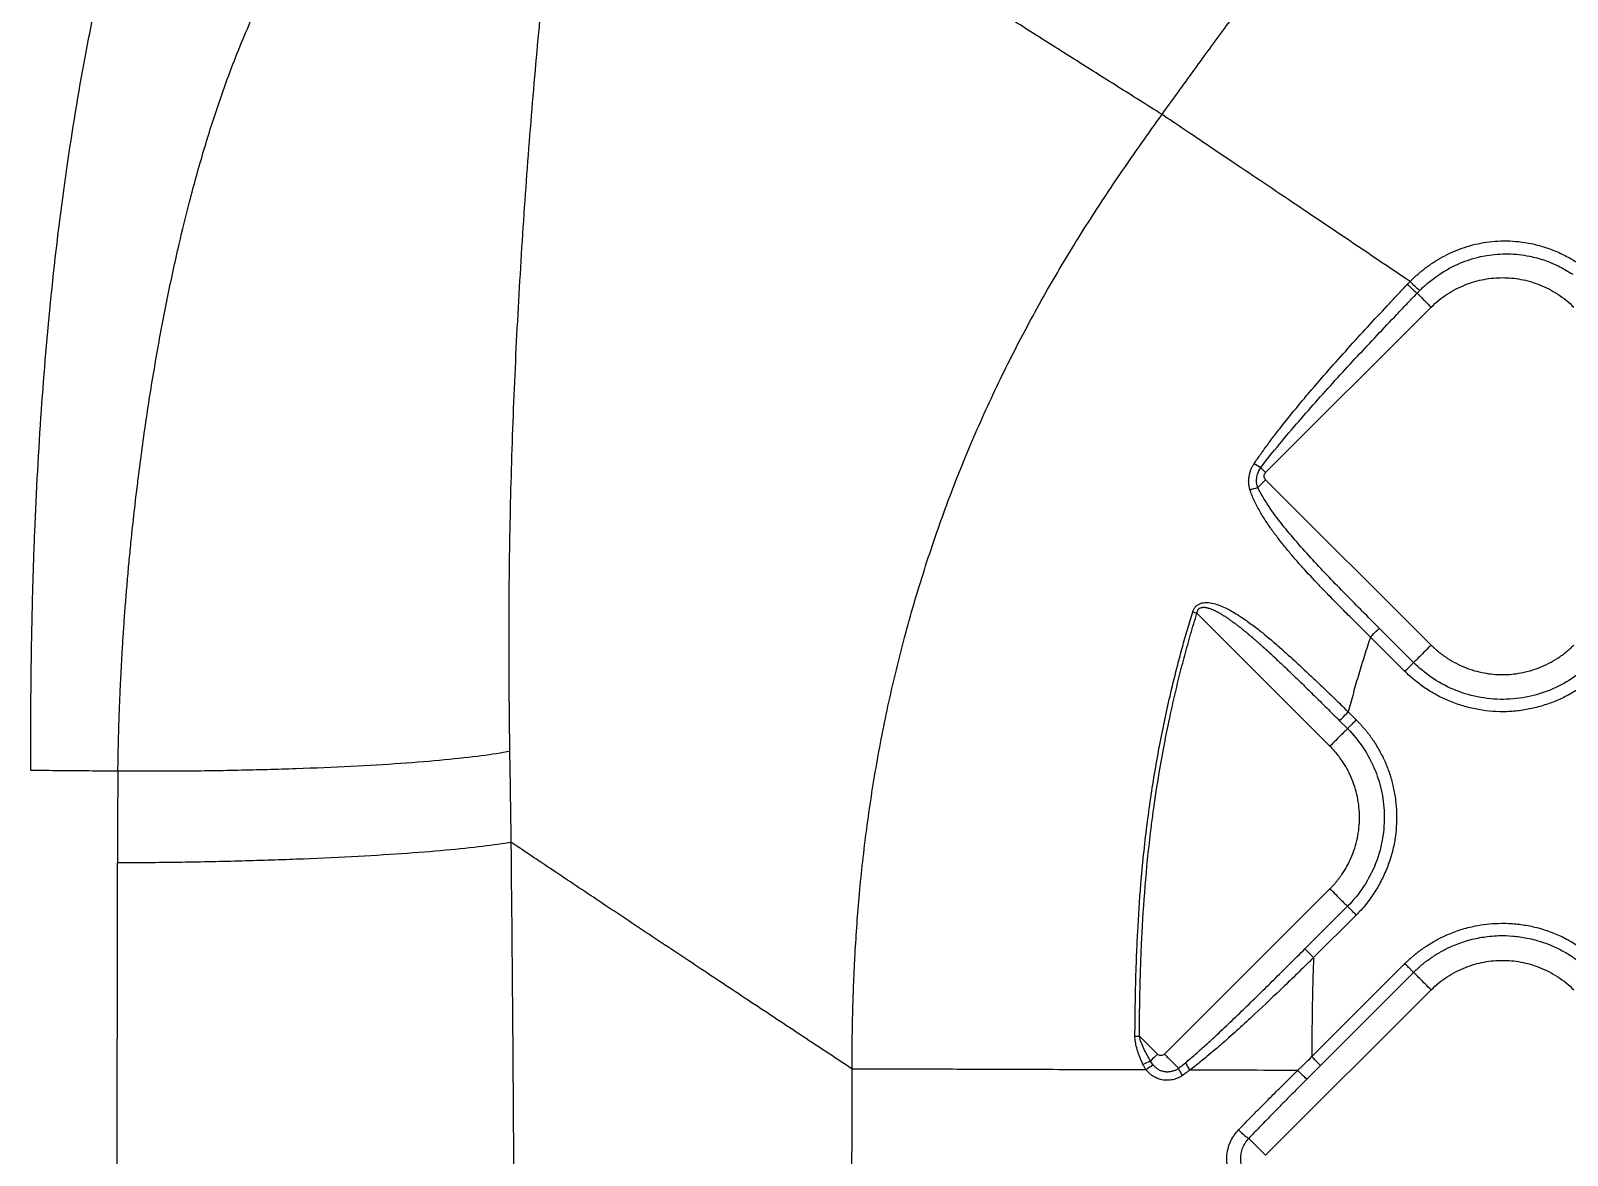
# Model space of a CAD drawing. Extents: x 0 to 84, y -21 to 126.
# Drawn here: x 25.49 to 31.6, y 35.21 to 39.69 of the extents above; entities that cross this region are included whole.
import ezdxf

# ---------------------------------------------------------------- set-up
doc = ezdxf.new("R2010")
doc.units = 0
doc.header["$MEASUREMENT"] = 0
doc.layers.add('1', color=4, linetype='Continuous')

# ---------------------------------------------------------------- blocks, each defined once
blk = doc.blocks.new('PRODIGY')
at = {"layer": '1', "color": 3, "linetype": 'Continuous', "lineweight": 25}
for p, q in [((30.4037, 37.9336), (31.0624, 38.5923)), ((30.4037, 37.9053), (31.0624, 37.2467)), ((30.1302, 37.3736), (30.6598, 36.8441)), ((30.8561, 37.3135), (30.9927, 37.177)), ((30.9578, 37.1421), (30.8212, 37.2787)), ((30.6977, 36.9455), (30.7295, 36.9138)), ((30.7326, 36.9804), (30.7643, 36.9486)), ((30.0011, 35.6174), (30.6598, 36.2761)), ((30.7295, 36.2064), (30.5599, 36.0368)), ((30.7643, 36.1715), (30.5947, 36.0019)), ((30.5874, 35.6076), (30.9578, 35.978)), ((30.9927, 35.9432), (30.6223, 35.5728)), ((31.0624, 35.8735), (30.4037, 35.2148)), ((29.9011, 35.6892), (29.9728, 35.6174))]:
    blk.add_line(p, q, dxfattribs=at)
for points, knots in [([(29.9913, 39.3598), (30.0105, 39.3865), (30.0491, 39.4401), (30.1074, 39.5207), (30.1663, 39.6017), (30.2259, 39.683), (30.2861, 39.7648), (30.347, 39.8469), (30.4085, 39.9295), (30.5282, 40.0891), (30.7119, 40.3306), (30.9547, 40.6428), (31.2075, 40.961), (31.4473, 41.2564), (31.7082, 41.5713), (31.9816, 41.8943), (32.2583, 42.213), (32.6118, 42.6116), (32.9525, 42.9843), (33.3168, 43.3711), (33.5422, 43.6059), (33.7303, 43.7993), (33.8881, 43.9602), (34.0319, 44.1055), (34.1254, 44.199), (34.1531, 44.2267)], [0, 0, 0, 0, 0.015416, 0.030942, 0.046576, 0.062318, 0.078167, 0.094123, 0.110185, 0.126352, 0.187521, 0.252191, 0.311479, 0.377654, 0.430203, 0.502826, 0.575667, 0.627636, 0.752077, 0.811918, 0.876209, 0.90437, 0.938152, 0.981656, 1, 1, 1, 1]), ([(25.4883, 36.7473), (25.4883, 36.7764), (25.4882, 36.8337), (25.4884, 36.918), (25.4888, 36.999), (25.4895, 37.0767), (25.4903, 37.1509), (25.4922, 37.281), (25.4961, 37.4627), (25.5068, 37.7829), (25.528, 38.1734), (25.5681, 38.6469), (25.6236, 39.1085), (25.6857, 39.4949), (25.7451, 39.7966), (25.7859, 39.9795), (25.8191, 40.1154), (25.8424, 40.2067), (25.8667, 40.2968), (25.8916, 40.3858), (25.9091, 40.4446), (25.9179, 40.4738)], [0, 0, 0, 0, 0.0230143, 0.0452136, 0.0665653, 0.087039, 0.1066057, 0.1252386, 0.1899636, 0.2503653, 0.3790266, 0.5001768, 0.628326, 0.7498589, 0.813193, 0.8749152, 0.9003682, 0.9256099, 0.9506335, 0.9754324, 1, 1, 1, 1]), ([(25.8353, 36.7443), (25.8356, 36.764), (25.8362, 36.8039), (25.8375, 36.8644), (25.8392, 36.9264), (25.8414, 36.9898), (25.844, 37.0547), (25.8471, 37.1211), (25.8507, 37.1888), (25.8548, 37.2581), (25.8595, 37.3287), (25.8647, 37.4008), (25.8706, 37.4742), (25.8771, 37.549), (25.8843, 37.6252), (25.8976, 37.7561), (25.9192, 37.9418), (25.9523, 38.1788), (25.9899, 38.4088), (26.0316, 38.6295), (26.0748, 38.8289), (26.1227, 39.025), (26.1748, 39.2133), (26.2297, 39.3863), (26.2806, 39.529), (26.3262, 39.6451), (26.3729, 39.7537), (26.4216, 39.8568), (26.4725, 39.9552), (26.518, 40.0355), (26.5564, 40.0986), (26.5869, 40.1463), (26.6182, 40.1933), (26.6399, 40.224), (26.6507, 40.2393)], [0, 0, 0, 0, 0.016165, 0.032739, 0.049722, 0.067114, 0.084914, 0.103122, 0.121737, 0.140756, 0.160179, 0.180003, 0.200227, 0.22085, 0.241872, 0.263293, 0.329291, 0.396055, 0.460909, 0.52184, 0.581846, 0.629806, 0.689016, 0.743681, 0.780059, 0.814415, 0.846831, 0.877806, 0.908466, 0.938152, 0.953704, 0.969192, 0.984622, 1, 1, 1, 1]), ([(27.3956, 36.8233), (27.3954, 36.8314), (27.3953, 36.8399), (27.3951, 36.8567), (27.395, 36.8652), (27.3946, 36.8904), (27.3944, 36.9073), (27.3938, 36.9581), (27.3935, 36.9921), (27.3926, 37.0946), (27.3922, 37.1634), (27.3919, 37.3714), (27.3929, 37.5119), (27.3977, 37.795), (27.4014, 37.9376), (27.4114, 38.2237), (27.4177, 38.3672), (27.4325, 38.653), (27.4411, 38.7954), (27.46, 39.0778), (27.4704, 39.2178), (27.4928, 39.4932), (27.5048, 39.6286), (27.5303, 39.8916), (27.5439, 40.0191), (27.5584, 40.1409)], [0, 0, 0, 0, 0.007813, 0.007813, 0.015625, 0.015625, 0.03125, 0.03125, 0.0625, 0.0625, 0.125, 0.125, 0.25, 0.25, 0.375, 0.375, 0.5, 0.5, 0.625, 0.625, 0.75, 0.75, 0.875, 0.875, 1, 1, 1, 1]), ([(29.9913, 39.3598), (29.9316, 39.3973), (29.8732, 39.434), (29.7573, 39.5069), (29.6998, 39.5432), (29.5844, 39.616), (29.5268, 39.6525), (29.4116, 39.7255), (29.354, 39.762), (29.2962, 39.7988)], [0, 0, 0, 0, 0.25, 0.25, 0.5, 0.5, 0.75, 0.75, 1, 1, 1, 1]), ([(28.7576, 35.5584), (28.7576, 35.5724), (28.7577, 35.6009), (28.758, 35.6446), (28.7585, 35.69), (28.7593, 35.7373), (28.7604, 35.7864), (28.7618, 35.8375), (28.7636, 35.8905), (28.7659, 35.9454), (28.7717, 36.0625), (28.7846, 36.2471), (28.8119, 36.4993), (28.8511, 36.7592), (28.902, 37.0194), (28.9658, 37.2827), (29.0425, 37.5451), (29.1324, 37.8063), (29.2336, 38.0599), (29.3456, 38.306), (29.4481, 38.5059), (29.5334, 38.6591), (29.5989, 38.7712), (29.6638, 38.8772), (29.7388, 38.9946), (29.8204, 39.117), (29.9079, 39.243), (29.9644, 39.3222), (29.9913, 39.3598)], [0, 0, 0, 0, 0.010282, 0.020988, 0.032131, 0.043722, 0.055773, 0.068294, 0.081296, 0.09479, 0.108785, 0.167591, 0.231019, 0.295689, 0.361261, 0.426423, 0.495325, 0.562768, 0.629982, 0.696542, 0.761978, 0.795516, 0.825719, 0.857608, 0.887066, 0.928364, 0.965944, 1, 1, 1, 1]), ([(30.9787, 38.6945), (30.877, 38.7631), (30.7779, 38.8298), (30.5884, 38.9575), (30.4981, 39.0183), (30.3295, 39.1319), (30.2512, 39.1847), (30.1095, 39.2801), (30.0461, 39.3228), (29.9913, 39.3598)], [0, 0, 0, 0, 0.25, 0.25, 0.5, 0.5, 0.75, 0.75, 1, 1, 1, 1]), ([(30.9787, 38.6945), (30.9823, 38.6981), (30.9894, 38.7052), (31.0004, 38.7154), (31.0116, 38.7253), (31.023, 38.7349), (31.0345, 38.7442), (31.0463, 38.7531), (31.0583, 38.7616), (31.0704, 38.7698), (31.0828, 38.7777), (31.0953, 38.7853), (31.1161, 38.7971), (31.1458, 38.8118), (31.1858, 38.8279), (31.2274, 38.8407), (31.2864, 38.8533), (31.3486, 38.8581), (31.4122, 38.8541), (31.4616, 38.8462), (31.511, 38.8334), (31.5519, 38.8185), (31.5839, 38.804), (31.6078, 38.7919), (31.631, 38.7786), (31.6459, 38.7689), (31.6533, 38.764)], [0, 0, 0, 0, 0.02044, 0.040762, 0.060979, 0.081104, 0.101151, 0.121131, 0.141059, 0.160948, 0.180812, 0.200665, 0.220519, 0.278258, 0.335663, 0.39584, 0.455857, 0.582064, 0.648664, 0.715551, 0.785516, 0.855548, 0.891827, 0.927936, 0.963964, 1, 1, 1, 1]), ([(31.0166, 38.6584), (31.0192, 38.661), (31.0256, 38.6673), (31.0373, 38.6781), (31.0533, 38.692), (31.0762, 38.7101), (31.1042, 38.7293), (31.1358, 38.7479), (31.1694, 38.7644), (31.2078, 38.7797), (31.247, 38.7912), (31.3003, 38.8021), (31.3687, 38.8073), (31.4358, 38.8), (31.4941, 38.7861), (31.528, 38.7745), (31.558, 38.7614), (31.5767, 38.7524), (31.6002, 38.7397), (31.6167, 38.729), (31.6258, 38.7232)], [0, 0, 0, 0, 0.016381, 0.040387, 0.07208, 0.111562, 0.172108, 0.224956, 0.27708, 0.34101, 0.411351, 0.461231, 0.587139, 0.719443, 0.764133, 0.857558, 0.880149, 0.911369, 0.951309, 1, 1, 1, 1]), ([(30.3586, 37.9704), (30.3627, 37.9763), (30.3711, 37.9886), (30.3842, 38.0074), (30.3983, 38.027), (30.4133, 38.0475), (30.4333, 38.0743), (30.4631, 38.1129), (30.5058, 38.1666), (30.5461, 38.2153), (30.5968, 38.2752), (30.6798, 38.3711), (30.7833, 38.4855), (30.8746, 38.584), (30.919, 38.6314), (30.9404, 38.6541), (30.9508, 38.6653), (30.9593, 38.6743), (30.9646, 38.6799), (30.9678, 38.6833)], [0, 0, 0, 0, 0.023107, 0.047536, 0.073276, 0.100315, 0.12864, 0.180257, 0.256239, 0.347952, 0.382392, 0.507213, 0.753424, 0.875379, 0.936256, 0.960609, 0.975238, 0.985154, 1, 1, 1, 1]), ([(30.9678, 38.6833), (30.9697, 38.6853), (30.9717, 38.6874), (30.9753, 38.6912), (30.977, 38.6929), (30.9787, 38.6945)], [0, 0, 0, 0, 0.5, 0.5, 1, 1, 1, 1]), ([(30.9678, 38.6833), (30.9746, 38.6768), (30.982, 38.6699), (30.9957, 38.6574), (31.0019, 38.652), (31.0065, 38.6481)], [0, 0, 0, 0, 0.5, 0.5, 1, 1, 1, 1]), ([(31.0166, 38.6584), (31.0121, 38.6623), (31.006, 38.6679), (30.9926, 38.6807), (30.9853, 38.6878), (30.9787, 38.6945)], [0, 0, 0, 0, 0.5, 0.5, 1, 1, 1, 1]), ([(31.0065, 38.6481), (31.0082, 38.6499), (31.01, 38.6518), (31.0134, 38.6553), (31.015, 38.6569), (31.0166, 38.6584)], [0, 0, 0, 0, 0.5, 0.5, 1, 1, 1, 1]), ([(31.0624, 38.5923), (31.082, 38.6119), (31.1036, 38.6294), (31.1495, 38.6595), (31.1738, 38.6719), (31.2232, 38.6915), (31.2484, 38.6986), (31.2981, 38.7078), (31.3227, 38.7099), (31.37, 38.7099), (31.3946, 38.7078), (31.4443, 38.6986), (31.4695, 38.6915), (31.5189, 38.6719), (31.5432, 38.6595), (31.5891, 38.6294), (31.6107, 38.6119), (31.6303, 38.5923)], [0, 0, 0, 0, 0.125, 0.125, 0.25, 0.25, 0.375, 0.375, 0.5, 0.5, 0.625, 0.625, 0.75, 0.75, 0.875, 0.875, 1, 1, 1, 1]), ([(30.384, 37.9533), (30.4083, 37.9848), (30.4332, 38.0158), (30.4838, 38.0771), (30.5094, 38.1072), (30.5867, 38.1967), (30.6387, 38.2547), (30.743, 38.369), (30.7952, 38.425), (30.8736, 38.5084), (30.8997, 38.536), (30.939, 38.5774), (30.9587, 38.598), (30.98, 38.6204), (30.9882, 38.629), (30.9907, 38.6316), (30.9915, 38.6324), (30.9933, 38.6344), (30.9943, 38.6354), (30.9973, 38.6385), (30.9993, 38.6406), (31.0028, 38.6442), (31.0045, 38.6461), (31.0065, 38.6481)], [0, 0, 0, 0, 0.125, 0.125, 0.25, 0.25, 0.5, 0.5, 0.75, 0.75, 0.875, 0.875, 0.9375, 0.96875, 0.976563, 0.976563, 0.980469, 0.980469, 0.984375, 0.984375, 0.992188, 0.992188, 1, 1, 1, 1]), ([(31.0065, 38.6481), (31.0134, 38.6413), (31.0225, 38.6321), (31.0423, 38.6124), (31.0528, 38.6019), (31.0624, 38.5923)], [0, 0, 0, 0, 0.5, 0.5, 1, 1, 1, 1]), ([(30.3414, 37.8648), (30.3408, 37.8668), (30.3395, 37.8709), (30.3381, 37.8772), (30.3371, 37.8836), (30.3364, 37.89), (30.3361, 37.8964), (30.3361, 37.903), (30.3366, 37.9096), (30.3374, 37.9163), (30.339, 37.925), (30.3417, 37.9356), (30.3462, 37.9478), (30.3517, 37.9595), (30.3563, 37.9668), (30.3586, 37.9704)], [0, 0, 0, 0, 0.059286, 0.11815, 0.176797, 0.235433, 0.294265, 0.353496, 0.413324, 0.473942, 0.535531, 0.652244, 0.769107, 0.884838, 1, 1, 1, 1]), ([(30.3722, 37.8739), (30.3717, 37.8754), (30.3708, 37.8782), (30.3696, 37.8827), (30.3687, 37.8871), (30.3681, 37.8915), (30.3674, 37.8979), (30.3673, 37.9064), (30.3687, 37.9171), (30.3725, 37.9334), (30.3792, 37.945), (30.384, 37.9533)], [0, 0, 0, 0, 0.056382, 0.111782, 0.16628, 0.219917, 0.272705, 0.401472, 0.525226, 0.660491, 1, 1, 1, 1]), ([(30.8212, 37.2787), (30.8143, 37.2855), (30.8, 37.2995), (30.7783, 37.3209), (30.7558, 37.3432), (30.7324, 37.3665), (30.7083, 37.3907), (30.6826, 37.4168), (30.6517, 37.4483), (30.6068, 37.495), (30.5601, 37.5451), (30.5176, 37.5932), (30.4862, 37.6303), (30.4572, 37.6665), (30.4285, 37.7049), (30.4024, 37.7429), (30.3819, 37.7766), (30.3672, 37.8038), (30.3569, 37.8249), (30.3483, 37.8451), (30.3437, 37.8584), (30.3414, 37.8648)], [0, 0, 0, 0, 0.037885, 0.077353, 0.118404, 0.161038, 0.205255, 0.251056, 0.303673, 0.377248, 0.503587, 0.571888, 0.629753, 0.69551, 0.755168, 0.820382, 0.879068, 0.912558, 0.94384, 0.972966, 1, 1, 1, 1]), ([(30.8561, 37.3135), (30.8115, 37.3581), (30.7668, 37.4032), (30.6781, 37.4939), (30.6341, 37.5397), (30.5488, 37.6323), (30.5075, 37.6792), (30.4506, 37.7511), (30.4325, 37.7753), (30.3994, 37.8242), (30.3843, 37.849), (30.3723, 37.8739)], [0, 0, 0, 0, 0.25, 0.25, 0.5, 0.5, 0.75, 0.75, 0.875, 0.875, 1, 1, 1, 1]), ([(29.8835, 35.6893), (29.8837, 35.7141), (29.8841, 35.7651), (29.8853, 35.8437), (29.8872, 35.9265), (29.8901, 36.0137), (29.8957, 36.1369), (29.9071, 36.3088), (29.9293, 36.5234), (29.9617, 36.7438), (29.9953, 36.9199), (30.0266, 37.06), (30.0498, 37.1545), (30.0723, 37.2387), (30.0922, 37.309), (30.1063, 37.3556), (30.1134, 37.3788)], [0, 0, 0, 0, 0.043515, 0.089397, 0.137764, 0.188703, 0.242302, 0.353837, 0.490558, 0.620309, 0.744146, 0.804685, 0.871996, 0.91467, 0.957346, 1, 1, 1, 1]), ([(29.9011, 35.6892), (29.9013, 35.7146), (29.9017, 35.7645), (29.9028, 35.8379), (29.9044, 35.9083), (29.9064, 35.9758), (29.9089, 36.0403), (29.9143, 36.1525), (29.9254, 36.3139), (29.9423, 36.4759), (29.961, 36.6175), (29.9777, 36.7269), (29.9994, 36.8476), (30.0195, 36.947), (30.0393, 37.0366), (30.0597, 37.1214), (30.0816, 37.2059), (30.1049, 37.2901), (30.1218, 37.3458), (30.1302, 37.3736)], [0, 0, 0, 0, 0.0447363, 0.0877433, 0.1290014, 0.1685515, 0.2064103, 0.2425661, 0.3659224, 0.4908151, 0.5287368, 0.6170758, 0.685225, 0.7443076, 0.7953735, 0.8465024, 0.8976675, 0.9488421, 1, 1, 1, 1]), ([(30.1134, 37.3788), (30.1139, 37.3804), (30.1149, 37.3834), (30.1168, 37.3877), (30.1189, 37.3917), (30.1213, 37.3955), (30.1257, 37.401), (30.1331, 37.4076), (30.148, 37.4148), (30.1702, 37.4175), (30.1961, 37.413), (30.222, 37.4046), (30.2454, 37.3943), (30.2686, 37.3818), (30.2973, 37.3645), (30.3329, 37.3406), (30.3724, 37.311), (30.4115, 37.279), (30.4604, 37.2373), (30.522, 37.1819), (30.5849, 37.123), (30.6399, 37.0704), (30.686, 37.0259), (30.7169, 36.9957), (30.7326, 36.9804)], [0, 0, 0, 0, 0.006005, 0.011808, 0.017448, 0.022966, 0.02841, 0.043835, 0.059908, 0.091267, 0.129451, 0.162176, 0.197719, 0.22868, 0.264125, 0.326805, 0.3928, 0.451805, 0.518079, 0.635061, 0.762122, 0.839296, 0.918589, 1, 1, 1, 1]), ([(30.1302, 37.3736), (30.1304, 37.375), (30.1308, 37.3776), (30.1318, 37.3813), (30.1332, 37.3848), (30.1352, 37.388), (30.1376, 37.3908), (30.1406, 37.3932), (30.144, 37.3951), (30.1479, 37.3963), (30.1521, 37.3971), (30.1566, 37.3973), (30.1612, 37.3971), (30.1659, 37.3965), (30.1707, 37.3955), (30.1755, 37.3943), (30.1803, 37.3928), (30.1851, 37.3911), (30.1898, 37.3893), (30.1944, 37.3873), (30.199, 37.3852), (30.2035, 37.3831), (30.208, 37.3808), (30.2123, 37.3785), (30.2166, 37.3761), (30.2209, 37.3737), (30.2251, 37.3713), (30.2292, 37.3688), (30.2332, 37.3663), (30.2372, 37.3638), (30.2412, 37.3613), (30.245, 37.3588), (30.2489, 37.3562), (30.2526, 37.3537), (30.2563, 37.3511), (30.26, 37.3486), (30.2636, 37.346), (30.2671, 37.3435), (30.2706, 37.341), (30.2741, 37.3384), (30.2775, 37.3359), (30.2808, 37.3334), (30.2841, 37.3309), (30.2874, 37.3285), (30.2906, 37.326), (30.2938, 37.3236), (30.2969, 37.3212), (30.3, 37.3188), (30.303, 37.3164), (30.306, 37.314), (30.3089, 37.3117), (30.3118, 37.3093), (30.3147, 37.307), (30.3175, 37.3048), (30.3202, 37.3025), (30.323, 37.3003), (30.3257, 37.298), (30.3283, 37.2959), (30.3309, 37.2937), (30.3335, 37.2915), (30.336, 37.2894), (30.3385, 37.2873), (30.341, 37.2853), (30.3434, 37.2832), (30.3458, 37.2812), (30.3481, 37.2792), (30.3504, 37.2772), (30.3527, 37.2753), (30.3549, 37.2734), (30.3571, 37.2715), (30.3592, 37.2696), (30.3614, 37.2678), (30.3634, 37.266), (30.3655, 37.2642), (30.3675, 37.2625), (30.3695, 37.2607), (30.3714, 37.259), (30.3733, 37.2574), (30.3752, 37.2557), (30.377, 37.2541), (30.3788, 37.2525), (30.3805, 37.251), (30.3823, 37.2494), (30.3839, 37.2479), (30.3856, 37.2465), (30.3872, 37.245), (30.3888, 37.2436), (30.3903, 37.2422), (30.3919, 37.2409), (30.3933, 37.2395), (30.3948, 37.2382), (30.3962, 37.237), (30.3976, 37.2357), (30.3989, 37.2345), (30.4002, 37.2333), (30.4015, 37.2322), (30.4027, 37.2311), (30.4039, 37.23), (30.4051, 37.2289), (30.4063, 37.2279), (30.4074, 37.2269), (30.4084, 37.2259), (30.4095, 37.225), (30.4105, 37.224), (30.4115, 37.2231), (30.4124, 37.2223), (30.4133, 37.2215), (30.4142, 37.2207), (30.415, 37.2199), (30.4158, 37.2192), (30.4166, 37.2185), (30.4173, 37.2178), (30.418, 37.2171), (30.4187, 37.2165), (30.4194, 37.2159), (30.42, 37.2154), (30.4205, 37.2148), (30.4211, 37.2143), (30.4216, 37.2139), (30.4221, 37.2134), (30.4225, 37.213), (30.4229, 37.2126), (30.4233, 37.2123), (30.4237, 37.212), (30.424, 37.2117), (30.4243, 37.2114), (30.4245, 37.2112), (30.4247, 37.211), (30.4249, 37.2108), (30.4251, 37.2107), (30.4252, 37.2106), (30.4253, 37.2105), (30.4253, 37.2104), (30.4372, 37.1995), (30.4606, 37.1776), (30.4931, 37.1468), (30.5276, 37.1136), (30.5654, 37.0767), (30.6089, 37.0339), (30.6535, 36.9897), (30.683, 36.9602), (30.6977, 36.9455)], [0, 0, 0, 0, 0.005261, 0.010374, 0.015366, 0.020289, 0.025221, 0.030264, 0.035513, 0.041035, 0.046856, 0.052962, 0.05931, 0.065846, 0.072527, 0.079311, 0.086157, 0.093031, 0.099904, 0.106757, 0.113577, 0.12036, 0.127101, 0.133795, 0.14044, 0.147032, 0.153569, 0.160048, 0.166468, 0.172829, 0.179129, 0.185367, 0.191545, 0.19766, 0.203714, 0.209705, 0.215634, 0.2215, 0.227303, 0.233041, 0.238714, 0.244321, 0.249862, 0.255337, 0.260748, 0.266094, 0.271375, 0.276593, 0.281747, 0.286838, 0.291866, 0.296831, 0.301733, 0.306573, 0.31135, 0.316066, 0.320719, 0.32531, 0.329839, 0.334307, 0.338713, 0.343057, 0.34734, 0.351562, 0.355722, 0.35982, 0.363858, 0.367834, 0.371749, 0.375603, 0.379395, 0.383127, 0.386798, 0.390408, 0.393958, 0.397446, 0.400874, 0.404241, 0.407547, 0.410793, 0.413979, 0.417104, 0.420168, 0.423172, 0.426116, 0.429, 0.431823, 0.434587, 0.43729, 0.439933, 0.442517, 0.44504, 0.447504, 0.449907, 0.452251, 0.454535, 0.45676, 0.458925, 0.46103, 0.463076, 0.465062, 0.466989, 0.468857, 0.470665, 0.472413, 0.474103, 0.475733, 0.477304, 0.478816, 0.480268, 0.481662, 0.482996, 0.484271, 0.485487, 0.486644, 0.487742, 0.488782, 0.489762, 0.490683, 0.491545, 0.492348, 0.493093, 0.493778, 0.494405, 0.494973, 0.495482, 0.495932, 0.496323, 0.496655, 0.496929, 0.497143, 0.497299, 0.497396, 0.497435, 0.561449, 0.625089, 0.675671, 0.751345, 0.834781, 0.91767, 1, 1, 1, 1]), ([(30.8212, 37.2787), (30.8295, 37.2869), (30.8377, 37.2952), (30.8504, 37.3078), (30.8547, 37.3121), (30.8561, 37.3135)], [0, 0, 0, 0, 0.5, 0.5, 1, 1, 1, 1]), ([(30.8212, 37.2787), (30.8171, 37.2664), (30.8089, 37.242), (30.797, 37.2051), (30.7854, 37.1681), (30.7742, 37.1309), (30.7632, 37.0935), (30.7527, 37.0559), (30.7424, 37.0182), (30.7359, 36.993), (30.7326, 36.9804)], [0, 0, 0, 0, 0.124304, 0.248783, 0.373451, 0.498317, 0.623394, 0.748693, 0.874224, 1, 1, 1, 1]), ([(31.0624, 37.2467), (31.055, 37.2393), (31.0471, 37.2314), (31.0316, 37.2159), (31.024, 37.2083), (31.0107, 37.195), (31.005, 37.1893), (30.9967, 37.181), (30.994, 37.1783), (30.9927, 37.177)], [0, 0, 0, 0, 0.25, 0.25, 0.5, 0.5, 0.75, 0.75, 1, 1, 1, 1]), ([(31.0624, 37.2467), (31.0651, 37.2439), (31.0707, 37.2384), (31.0794, 37.2305), (31.0884, 37.2228), (31.0975, 37.2154), (31.107, 37.2082), (31.1167, 37.2013), (31.1345, 37.1892), (31.1614, 37.1735), (31.1978, 37.1569), (31.2351, 37.1441), (31.2843, 37.1325), (31.3464, 37.1268), (31.4084, 37.1325), (31.4576, 37.1441), (31.4949, 37.1569), (31.5313, 37.1736), (31.5608, 37.1908), (31.5834, 37.2064), (31.5999, 37.219), (31.6156, 37.2324), (31.6254, 37.2419), (31.6303, 37.2467)], [0, 0, 0, 0, 0.018616, 0.037254, 0.055932, 0.074666, 0.093472, 0.112367, 0.131367, 0.195947, 0.260082, 0.321569, 0.383574, 0.500041, 0.616523, 0.678364, 0.739999, 0.804227, 0.868702, 0.901908, 0.934801, 0.967468, 1, 1, 1, 1]), ([(30.9578, 37.1421), (30.9615, 37.1458), (30.9654, 37.1497), (30.9732, 37.1575), (30.977, 37.1613), (30.9836, 37.1679), (30.9865, 37.1708), (30.9906, 37.175), (30.992, 37.1763), (30.9927, 37.177)], [0, 0, 0, 0, 0.25, 0.25, 0.5, 0.5, 0.75, 0.75, 1, 1, 1, 1]), ([(31.7349, 37.1421), (31.7315, 37.1388), (31.7247, 37.1321), (31.7142, 37.1224), (31.7035, 37.113), (31.6926, 37.1039), (31.6815, 37.0951), (31.6702, 37.0866), (31.6482, 37.071), (31.6144, 37.05), (31.5664, 37.0264), (31.5156, 37.0072), (31.4618, 36.9927), (31.4065, 36.9835), (31.3312, 36.979), (31.2558, 36.9868), (31.183, 37.0054), (31.1311, 37.0243), (31.0819, 37.048), (31.0439, 37.0713), (31.0154, 37.0918), (30.9954, 37.1076), (30.9761, 37.1243), (30.9639, 37.1362), (30.9578, 37.1421)], [0, 0, 0, 0, 0.0166174, 0.0331677, 0.0496617, 0.0661107, 0.0825258, 0.0989183, 0.1152994, 0.1762698, 0.2371843, 0.3009618, 0.3648091, 0.430666, 0.495613, 0.62695, 0.691916, 0.7565624, 0.8189448, 0.8815631, 0.9112656, 0.9408633, 0.9704201, 1, 1, 1, 1]), ([(31.7001, 37.177), (31.6894, 37.1664), (31.6787, 37.1565), (31.6556, 37.1372), (31.6435, 37.128), (31.6052, 37.1015), (31.5772, 37.0857), (31.5172, 37.0594), (31.4852, 37.0489), (31.4188, 37.0346), (31.3844, 37.0307), (31.3154, 37.0302), (31.2808, 37.0336), (31.2135, 37.0472), (31.1808, 37.0575), (31.1193, 37.0837), (31.0905, 37.0997), (31.0378, 37.1357), (31.0139, 37.1558), (30.9927, 37.177)], [0, 0, 0, 0, 0.0625, 0.0625, 0.125, 0.125, 0.25, 0.25, 0.375, 0.375, 0.5, 0.5, 0.625, 0.625, 0.75, 0.75, 0.875, 0.875, 1, 1, 1, 1]), ([(30.6977, 36.9455), (30.6991, 36.9469), (30.7035, 36.9512), (30.7161, 36.9639), (30.7243, 36.9721), (30.7326, 36.9804)], [0, 0, 0, 0, 0.5, 0.5, 1, 1, 1, 1]), ([(30.7295, 36.9138), (30.7301, 36.9144), (30.7313, 36.9156), (30.7353, 36.9196), (30.7379, 36.9223), (30.7445, 36.9288), (30.7483, 36.9326), (30.7563, 36.9406), (30.7604, 36.9447), (30.7643, 36.9486)], [0, 0, 0, 0, 0.25, 0.25, 0.5, 0.5, 0.75, 0.75, 1, 1, 1, 1]), ([(30.7643, 36.9486), (30.7675, 36.9454), (30.7738, 36.939), (30.783, 36.9291), (30.7919, 36.919), (30.8006, 36.9087), (30.809, 36.8981), (30.8172, 36.8874), (30.8252, 36.8764), (30.8352, 36.8618), (30.8469, 36.8433), (30.8638, 36.8137), (30.8821, 36.7759), (30.8996, 36.7291), (30.9128, 36.6802), (30.9217, 36.6292), (30.9258, 36.576), (30.9247, 36.5219), (30.9182, 36.4668), (30.906, 36.4122), (30.8879, 36.3586), (30.8642, 36.307), (30.8403, 36.2661), (30.8188, 36.235), (30.8017, 36.2127), (30.7836, 36.1914), (30.7708, 36.1782), (30.7643, 36.1715)], [0, 0, 0, 0, 0.015653, 0.03129, 0.046922, 0.062557, 0.078206, 0.093877, 0.10958, 0.125325, 0.155378, 0.185662, 0.243925, 0.301095, 0.359088, 0.419952, 0.480645, 0.544392, 0.607866, 0.673169, 0.738587, 0.80425, 0.870202, 0.903106, 0.935649, 0.967918, 1, 1, 1, 1]), ([(30.7295, 36.9138), (30.7282, 36.9125), (30.7255, 36.9098), (30.7171, 36.9014), (30.7114, 36.8957), (30.6981, 36.8825), (30.6905, 36.8749), (30.675, 36.8593), (30.6671, 36.8515), (30.6598, 36.8441)], [0, 0, 0, 0, 0.25, 0.25, 0.5, 0.5, 0.75, 0.75, 1, 1, 1, 1]), ([(30.7295, 36.9138), (30.7532, 36.8901), (30.774, 36.8644), (30.8096, 36.8111), (30.8243, 36.7835), (30.842, 36.7419), (30.8471, 36.7282), (30.8563, 36.6998), (30.8604, 36.6851), (30.8705, 36.6399), (30.8747, 36.6081), (30.8767, 36.5428), (30.8745, 36.5093), (30.8631, 36.4424), (30.8539, 36.4091), (30.8286, 36.3449), (30.8126, 36.314), (30.7749, 36.2566), (30.7532, 36.2301), (30.7295, 36.2064)], [0, 0, 0, 0, 0.125, 0.125, 0.25, 0.25, 0.3125, 0.3125, 0.375, 0.375, 0.5, 0.5, 0.625, 0.625, 0.75, 0.75, 0.875, 0.875, 1, 1, 1, 1]), ([(27.3956, 36.8233), (27.3632, 36.8171), (27.3251, 36.8111), (27.2379, 36.7997), (27.189, 36.7943), (27.0815, 36.7841), (27.023, 36.7793), (26.898, 36.7705), (26.8315, 36.7666), (26.6922, 36.7595), (26.6193, 36.7564), (26.4692, 36.7513), (26.3919, 36.7492), (26.2348, 36.746), (26.155, 36.7449), (25.995, 36.7438), (25.9148, 36.7438), (25.8353, 36.7443)], [0, 0, 0, 0, 0.125, 0.125, 0.25, 0.25, 0.375, 0.375, 0.5, 0.5, 0.625, 0.625, 0.75, 0.75, 0.875, 0.875, 1, 1, 1, 1]), ([(27.4007, 36.4609), (27.4006, 36.476), (27.4004, 36.4907), (27.4, 36.5204), (27.3998, 36.5352), (27.3992, 36.5799), (27.3988, 36.6099), (27.3974, 36.7004), (27.3964, 36.7614), (27.3956, 36.8233)], [0, 0, 0, 0, 0.125, 0.125, 0.25, 0.25, 0.5, 0.5, 1, 1, 1, 1]), ([(30.6598, 36.2761), (30.6626, 36.279), (30.6684, 36.2848), (30.6766, 36.2939), (30.6846, 36.3032), (30.6923, 36.3127), (30.6997, 36.3225), (30.7119, 36.3397), (30.7277, 36.3653), (30.7452, 36.4008), (30.7592, 36.4383), (30.7731, 36.4913), (30.7803, 36.5601), (30.7731, 36.6289), (30.7592, 36.6818), (30.7452, 36.7194), (30.7277, 36.7549), (30.7098, 36.7839), (30.6924, 36.8076), (30.6768, 36.8265), (30.6654, 36.8382), (30.6598, 36.8441)], [0, 0, 0, 0, 0.019458, 0.038879, 0.058283, 0.077687, 0.097108, 0.116567, 0.178329, 0.240094, 0.30443, 0.368769, 0.500007, 0.631244, 0.695581, 0.75992, 0.821682, 0.883447, 0.922321, 0.961124, 1, 1, 1, 1]), ([(25.8353, 36.7443), (25.8161, 36.7445), (25.7776, 36.7448), (25.7199, 36.7452), (25.6621, 36.7457), (25.6042, 36.7462), (25.5463, 36.7467), (25.5076, 36.7471), (25.4883, 36.7473)], [0, 0, 0, 0, 0.165747, 0.331861, 0.498343, 0.665194, 0.832414, 1, 1, 1, 1]), ([(25.8353, 36.7443), (25.8345, 36.6803), (25.8341, 36.6176), (25.8337, 36.5261), (25.8337, 36.4961), (25.8336, 36.4517), (25.8336, 36.4371), (25.8336, 36.408), (25.8336, 36.3936), (25.8336, 36.3791)], [0, 0, 0, 0, 0.5, 0.5, 0.75, 0.75, 0.875, 0.875, 1, 1, 1, 1]), ([(27.4007, 36.4609), (27.3685, 36.4554), (27.3303, 36.4499), (27.2429, 36.4393), (27.1938, 36.4342), (27.086, 36.4244), (27.0273, 36.4198), (26.9017, 36.4111), (26.8348, 36.4071), (26.6948, 36.3998), (26.6215, 36.3965), (26.4706, 36.3907), (26.3929, 36.3882), (26.2349, 36.3841), (26.1547, 36.3824), (25.9939, 36.3801), (25.9133, 36.3793), (25.8336, 36.3791)], [0, 0, 0, 0, 0.125, 0.125, 0.25, 0.25, 0.375, 0.375, 0.5, 0.5, 0.625, 0.625, 0.75, 0.75, 0.875, 0.875, 1, 1, 1, 1]), ([(27.4151, 33.667), (27.4151, 33.7357), (27.4151, 33.8136), (27.415, 33.985), (27.415, 34.0785), (27.4147, 34.279), (27.4145, 34.386), (27.4139, 34.61), (27.4135, 34.7269), (27.4124, 34.9677), (27.4118, 35.0922), (27.4103, 35.3488), (27.4094, 35.4808), (27.4064, 35.8862), (27.4039, 36.169), (27.4007, 36.4609)], [0, 0, 0, 0, 0.125, 0.125, 0.25, 0.25, 0.375, 0.375, 0.5, 0.5, 0.625, 0.625, 0.75, 0.75, 1, 1, 1, 1]), ([(28.7576, 35.5584), (28.6877, 35.6046), (28.5496, 35.6959), (28.3453, 35.8313), (28.1463, 35.9634), (27.9524, 36.0924), (27.7638, 36.2181), (27.5804, 36.3406), (27.4601, 36.4212), (27.4007, 36.4609)], [0, 0, 0, 0, 0.15354, 0.303512, 0.449923, 0.592776, 0.732074, 0.867816, 1, 1, 1, 1]), ([(25.8314, 33.667), (25.8314, 33.7417), (25.8314, 33.9089), (25.8314, 34.177), (25.8316, 34.4856), (25.8318, 34.7584), (25.8321, 34.9895), (25.8323, 35.167), (25.8326, 35.352), (25.8328, 35.5442), (25.833, 35.7433), (25.8333, 35.9494), (25.8334, 36.1621), (25.8335, 36.306), (25.8336, 36.3791)], [0, 0, 0, 0, 0.082571, 0.184845, 0.296303, 0.423725, 0.486384, 0.551855, 0.620069, 0.69096, 0.76446, 0.840508, 0.919041, 1, 1, 1, 1]), ([(30.6598, 36.2761), (30.6671, 36.2687), (30.675, 36.2608), (30.6905, 36.2453), (30.6981, 36.2377), (30.7114, 36.2244), (30.7171, 36.2188), (30.7255, 36.2104), (30.7282, 36.2077), (30.7295, 36.2064)], [0, 0, 0, 0, 0.25, 0.25, 0.5, 0.5, 0.75, 0.75, 1, 1, 1, 1]), ([(30.7643, 36.1715), (30.7604, 36.1755), (30.7563, 36.1796), (30.7483, 36.1876), (30.7445, 36.1914), (30.7379, 36.1979), (30.7353, 36.2006), (30.7313, 36.2045), (30.7301, 36.2058), (30.7295, 36.2064)], [0, 0, 0, 0, 0.25, 0.25, 0.5, 0.5, 0.75, 0.75, 1, 1, 1, 1]), ([(30.9578, 35.978), (30.9614, 35.9815), (30.9685, 35.9885), (30.9795, 35.9986), (30.9908, 36.0085), (31.0023, 36.018), (31.0141, 36.0272), (31.0262, 36.0361), (31.048, 36.0513), (31.0806, 36.0713), (31.1279, 36.0947), (31.1801, 36.1144), (31.2482, 36.1318), (31.3174, 36.1396), (31.3857, 36.1383), (31.4416, 36.1316), (31.4967, 36.1191), (31.5503, 36.1006), (31.6017, 36.0768), (31.6421, 36.0529), (31.6727, 36.0316), (31.6946, 36.0147), (31.7154, 35.997), (31.7284, 35.9843), (31.7349, 35.978)], [0, 0, 0, 0, 0.017341, 0.034665, 0.051985, 0.069313, 0.086663, 0.104047, 0.121478, 0.179141, 0.236743, 0.304922, 0.372836, 0.480686, 0.54577, 0.610337, 0.67596, 0.741895, 0.807114, 0.872629, 0.904913, 0.936849, 0.968517, 1, 1, 1, 1]), ([(30.9927, 35.9432), (30.996, 35.9464), (31.0026, 35.9529), (31.0128, 35.9623), (31.0232, 35.9714), (31.0338, 35.98), (31.0444, 35.9883), (31.0553, 35.9963), (31.0662, 36.0039), (31.0772, 36.0112), (31.0883, 36.018), (31.0995, 36.0246), (31.1107, 36.0308), (31.122, 36.0366), (31.1335, 36.0422), (31.1503, 36.0498), (31.1831, 36.0631), (31.2328, 36.078), (31.2862, 36.0869), (31.3377, 36.0903), (31.3878, 36.089), (31.4363, 36.0822), (31.4942, 36.0687), (31.5404, 36.0518), (31.5816, 36.0312), (31.6035, 36.0188), (31.6246, 36.0054), (31.6449, 35.9911), (31.6642, 35.9759), (31.6827, 35.9601), (31.6943, 35.9488), (31.7001, 35.9432)], [0, 0, 0, 0, 0.0177774, 0.0354293, 0.0529502, 0.070335, 0.087579, 0.1046775, 0.1216264, 0.1384217, 0.1550597, 0.1715369, 0.1878504, 0.2040072, 0.2202357, 0.2366296, 0.2744, 0.3552333, 0.4340672, 0.4807536, 0.5523715, 0.624938, 0.6673578, 0.7794137, 0.8115391, 0.8435227, 0.8753255, 0.9069098, 0.9382396, 0.9692804, 1, 1, 1, 1]), ([(30.0847, 35.5834), (30.0912, 35.5889), (30.1044, 35.6), (30.1244, 35.6174), (30.1451, 35.6357), (30.1665, 35.655), (30.1885, 35.6751), (30.2232, 35.7073), (30.2708, 35.7523), (30.3295, 35.8089), (30.3875, 35.8657), (30.4445, 35.9219), (30.502, 35.979), (30.5405, 36.0174), (30.5599, 36.0368)], [0, 0, 0, 0, 0.038903, 0.079466, 0.121695, 0.165594, 0.211168, 0.258422, 0.381933, 0.510626, 0.630616, 0.752158, 0.875278, 1, 1, 1, 1]), ([(30.5947, 36.0019), (30.5865, 36.0102), (30.5782, 36.0184), (30.5656, 36.0311), (30.5613, 36.0354), (30.5599, 36.0368)], [0, 0, 0, 0, 0.5, 0.5, 1, 1, 1, 1]), ([(30.5947, 36.0019), (30.5935, 36.0008), (30.5911, 35.9984), (30.5864, 35.9938), (30.578, 35.9856), (30.5612, 35.9693), (30.5274, 35.9364), (30.4587, 35.8701), (30.3783, 35.7936), (30.2969, 35.7183), (30.2444, 35.6713), (30.2025, 35.6349), (30.1728, 35.61), (30.1466, 35.5886), (30.1239, 35.5706), (30.1091, 35.5595), (30.1019, 35.5541)], [0, 0, 0, 0, 0.007454, 0.014913, 0.029846, 0.059774, 0.119872, 0.241048, 0.487381, 0.617544, 0.739617, 0.805318, 0.868494, 0.9153, 0.959121, 1, 1, 1, 1]), ([(30.5947, 36.0019), (30.5941, 35.9866), (30.5929, 35.9554), (30.5914, 35.9077), (30.5902, 35.8583), (30.5889, 35.7947), (30.5879, 35.7109), (30.5876, 35.6442), (30.5874, 35.6076)], [0, 0, 0, 0, 0.116684, 0.237666, 0.362953, 0.492547, 0.721477, 1, 1, 1, 1]), ([(30.9927, 35.9432), (30.9921, 35.9438), (30.9908, 35.945), (30.9869, 35.949), (30.9842, 35.9516), (30.9777, 35.9582), (30.9739, 35.962), (30.9659, 35.97), (30.9618, 35.9741), (30.9578, 35.978)], [0, 0, 0, 0, 0.25, 0.25, 0.5, 0.5, 0.75, 0.75, 1, 1, 1, 1]), ([(31.0624, 35.8735), (31.082, 35.8931), (31.1036, 35.9106), (31.1496, 35.9406), (31.1738, 35.9531), (31.2233, 35.9727), (31.2484, 35.9798), (31.2982, 35.989), (31.3227, 35.9911), (31.3701, 35.9911), (31.3946, 35.989), (31.4443, 35.9798), (31.4695, 35.9727), (31.5189, 35.9531), (31.5432, 35.9406), (31.5891, 35.9106), (31.6108, 35.8931), (31.6304, 35.8735)], [0, 0, 0, 0, 0.125, 0.125, 0.25, 0.25, 0.375, 0.375, 0.5, 0.5, 0.625, 0.625, 0.75, 0.75, 0.875, 0.875, 1, 1, 1, 1]), ([(31.0624, 35.8735), (31.055, 35.8808), (31.0471, 35.8887), (31.0316, 35.9042), (31.024, 35.9118), (31.0107, 35.9251), (31.0051, 35.9308), (30.9967, 35.9392), (30.994, 35.9419), (30.9927, 35.9432)], [0, 0, 0, 0, 0.25, 0.25, 0.5, 0.5, 0.75, 0.75, 1, 1, 1, 1]), ([(29.9152, 35.5767), (29.913, 35.5816), (29.9087, 35.5911), (29.9029, 35.6052), (29.8979, 35.6187), (29.8937, 35.6313), (29.8903, 35.6431), (29.8874, 35.6548), (29.8852, 35.6665), (29.8837, 35.6782), (29.8835, 35.6857), (29.8835, 35.6893)], [0, 0, 0, 0, 0.137936, 0.26778, 0.389761, 0.504057, 0.605627, 0.703081, 0.809872, 0.908647, 1, 1, 1, 1]), ([(29.9456, 35.5902), (29.9358, 35.6066), (29.9268, 35.6231), (29.915, 35.6479), (29.9114, 35.6562), (29.9052, 35.6727), (29.9027, 35.681), (29.9011, 35.6892)], [0, 0, 0, 0, 0.5, 0.5, 0.75, 0.75, 1, 1, 1, 1]), ([(30.0011, 35.6174), (30.0108, 35.6077), (30.0214, 35.5971), (30.0364, 35.5821), (30.0412, 35.5773), (30.05, 35.5685), (30.054, 35.5645), (30.0574, 35.5611)], [0, 0, 0, 0, 0.5, 0.5, 0.75, 0.75, 1, 1, 1, 1]), ([(30.5313, 35.5527), (30.5345, 35.5559), (30.5441, 35.5652), (30.5627, 35.5835), (30.5782, 35.5986), (30.5874, 35.6076)], [0, 0, 0, 0, 0.174447, 0.508193, 1, 1, 1, 1]), ([(30.6223, 35.5728), (30.6209, 35.5741), (30.6165, 35.5785), (30.6039, 35.5911), (30.5957, 35.5993), (30.5874, 35.6076)], [0, 0, 0, 0, 0.5, 0.5, 1, 1, 1, 1]), ([(28.7659, 28.8596), (28.7654, 28.9747), (28.7644, 29.207), (28.763, 29.5586), (28.7618, 29.9163), (28.7607, 30.2802), (28.7597, 30.6503), (28.7589, 31.0264), (28.7581, 31.4087), (28.7575, 31.797), (28.7571, 32.1964), (28.7567, 32.6123), (28.7565, 33.0235), (28.7564, 33.4489), (28.7564, 34.0183), (28.7566, 34.7302), (28.7573, 35.2892), (28.7576, 35.5584)], [0, 0, 0, 0, 0.0515661, 0.1040508, 0.1574559, 0.2117809, 0.2670231, 0.3231784, 0.3802412, 0.4382059, 0.4970669, 0.5591119, 0.6244699, 0.6811927, 0.7496491, 0.8794645, 1, 1, 1, 1]), ([(29.9286, 35.5546), (29.7996, 35.555), (29.6752, 35.5554), (29.4409, 35.5562), (29.331, 35.5565), (29.1303, 35.5572), (29.0395, 35.5575), (28.8807, 35.558), (28.8127, 35.5582), (28.7576, 35.5584)], [0, 0, 0, 0, 0.25, 0.25, 0.5, 0.5, 0.75, 0.75, 1, 1, 1, 1]), ([(29.9286, 35.5546), (29.9283, 35.555), (29.9275, 35.556), (29.9262, 35.5578), (29.9239, 35.561), (29.9211, 35.5654), (29.918, 35.571), (29.9161, 35.5748), (29.9152, 35.5767)], [0, 0, 0, 0, 0.049584, 0.149189, 0.259473, 0.512156, 0.755683, 1, 1, 1, 1]), ([(30.0727, 35.533), (30.0713, 35.532), (30.0684, 35.5301), (30.0639, 35.5274), (30.0593, 35.5249), (30.0528, 35.5219), (30.0443, 35.5186), (30.0338, 35.5157), (30.0229, 35.5139), (30.0083, 35.5131), (29.9907, 35.5147), (29.971, 35.5207), (29.9559, 35.529), (29.9444, 35.5377), (29.936, 35.5456), (29.9311, 35.5516), (29.9286, 35.5546)], [0, 0, 0, 0, 0.031947, 0.06404, 0.096353, 0.128957, 0.196662, 0.264028, 0.332728, 0.402108, 0.537879, 0.661778, 0.786451, 0.857194, 0.928112, 1, 1, 1, 1]), ([(30.0574, 35.5611), (30.056, 35.5601), (30.0531, 35.5581), (30.0486, 35.5554), (30.0437, 35.553), (30.0386, 35.551), (30.0333, 35.5492), (30.0278, 35.5479), (30.0222, 35.5469), (30.0166, 35.5464), (30.011, 35.5464), (30.0054, 35.5467), (29.9971, 35.5479), (29.9864, 35.5511), (29.9768, 35.556), (29.9696, 35.561), (29.9645, 35.5651), (29.9596, 35.57), (29.957, 35.5731), (29.9558, 35.5744)], [0, 0, 0, 0, 0.045268, 0.091674, 0.139164, 0.187624, 0.236892, 0.286758, 0.336949, 0.38713, 0.436996, 0.486287, 0.53478, 0.662341, 0.781724, 0.818006, 0.894083, 0.95317, 1, 1, 1, 1]), ([(30.0574, 35.5611), (30.0619, 35.5647), (30.071, 35.5721), (30.0801, 35.5796), (30.0847, 35.5834)], [0, 0, 0, 0, 0.489127, 1, 1, 1, 1]), ([(30.0727, 35.533), (30.0693, 35.5381), (30.0662, 35.5433), (30.0609, 35.5529), (30.0588, 35.5573), (30.0574, 35.5611)], [0, 0, 0, 0, 0.5, 0.5, 1, 1, 1, 1]), ([(30.1019, 35.5541), (30.097, 35.5504), (30.0873, 35.5433), (30.0775, 35.5364), (30.0727, 35.533)], [0, 0, 0, 0, 0.51097, 1, 1, 1, 1]), ([(30.0847, 35.5834), (30.0862, 35.5797), (30.0885, 35.5751), (30.0944, 35.565), (30.098, 35.5596), (30.1019, 35.5541)], [0, 0, 0, 0, 0.5, 0.5, 1, 1, 1, 1]), ([(30.2955, 35.3158), (30.3043, 35.325), (30.3225, 35.3438), (30.3508, 35.3728), (30.3809, 35.4033), (30.4112, 35.4337), (30.4416, 35.4641), (30.4693, 35.4916), (30.4962, 35.5182), (30.5161, 35.5379), (30.5281, 35.5496), (30.5313, 35.5527)], [0, 0, 0, 0, 0.114292, 0.235621, 0.363988, 0.499397, 0.621266, 0.749587, 0.849727, 0.960416, 1, 1, 1, 1]), ([(30.5675, 35.5179), (30.5659, 35.5191), (30.5613, 35.5234), (30.5481, 35.5361), (30.5396, 35.5444), (30.5313, 35.5527)], [0, 0, 0, 0, 0.5, 0.5, 1, 1, 1, 1]), ([(30.6223, 35.5728), (30.6131, 35.5636), (30.5949, 35.5453), (30.5766, 35.527), (30.5675, 35.5179)], [0, 0, 0, 0, 0.499589, 1, 1, 1, 1]), ([(30.5675, 35.5179), (30.5565, 35.5068), (30.5345, 35.4847), (30.5016, 35.4515), (30.4686, 35.418), (30.4355, 35.3844), (30.4025, 35.3505), (30.3694, 35.3164), (30.3474, 35.2936), (30.3364, 35.2821)], [0, 0, 0, 0, 0.141213, 0.282957, 0.425243, 0.56808, 0.711478, 0.855447, 1, 1, 1, 1]), ([(30.2955, 35.0855), (30.2936, 35.0876), (30.2898, 35.0916), (30.2844, 35.098), (30.2795, 35.1046), (30.2749, 35.1115), (30.2707, 35.1185), (30.2668, 35.1257), (30.2633, 35.1332), (30.2593, 35.143), (30.2552, 35.1554), (30.2517, 35.1704), (30.2496, 35.1856), (30.2486, 35.2058), (30.251, 35.2313), (30.2582, 35.2563), (30.2668, 35.2758), (30.2749, 35.2902), (30.2844, 35.3037), (30.2918, 35.3118), (30.2955, 35.3158)], [0, 0, 0, 0, 0.0331279, 0.0659132, 0.0984361, 0.1307791, 0.1630257, 0.1952604, 0.2275678, 0.2600317, 0.3203982, 0.3814428, 0.4414499, 0.5004876, 0.6195752, 0.7403741, 0.8056911, 0.8702931, 0.9348415, 1, 1, 1, 1]), ([(30.2955, 35.3158), (30.3037, 35.308), (30.3124, 35.3002), (30.3271, 35.288), (30.3331, 35.2837), (30.3364, 35.2821)], [0, 0, 0, 0, 0.5, 0.5, 1, 1, 1, 1]), ([(30.3364, 35.1192), (30.3253, 35.131), (30.3174, 35.1444), (30.3069, 35.1722), (30.3043, 35.1866), (30.3043, 35.2148), (30.3069, 35.2291), (30.3174, 35.2569), (30.3253, 35.2704), (30.3364, 35.2821)], [0, 0, 0, 0, 0.25, 0.25, 0.5, 0.5, 0.75, 0.75, 1, 1, 1, 1]), ([(30.3364, 35.2821), (30.3386, 35.2799), (30.342, 35.2765), (30.3511, 35.2674), (30.3567, 35.2618), (30.3693, 35.2492), (30.3762, 35.2423), (30.3901, 35.2284), (30.3971, 35.2214), (30.4037, 35.2148)], [0, 0, 0, 0, 0.25, 0.25, 0.5, 0.5, 0.75, 0.75, 1, 1, 1, 1])]:
    blk.add_open_spline(points, degree=3, knots=knots, dxfattribs=at)
for points in [[(30.3586, 37.9704), (30.3666, 37.9648), (30.3757, 37.9587), (30.384, 37.9533)], [(30.384, 37.9533), (30.3907, 37.9466), (30.3974, 37.9399), (30.4037, 37.9336)], [(30.4037, 37.9053), (30.4, 37.909), (30.3957, 37.9195), (30.4, 37.9299), (30.4037, 37.9336)], [(30.3414, 37.8648), (30.3514, 37.8686), (30.3624, 37.8718), (30.3723, 37.8739)], [(30.4037, 37.9053), (30.3936, 37.8953), (30.3825, 37.8842), (30.3723, 37.8739)], [(30.1134, 37.3788), (30.1187, 37.3772), (30.1245, 37.3754), (30.1302, 37.3736)], [(29.8835, 35.6893), (29.8891, 35.6893), (29.8951, 35.6892), (29.9011, 35.6892)], [(29.9728, 35.6174), (29.9641, 35.6087), (29.9547, 35.5993), (29.9456, 35.5902)], [(30.0011, 35.6174), (29.9974, 35.6137), (29.987, 35.6094), (29.9765, 35.6137), (29.9728, 35.6174)], [(29.9152, 35.5767), (29.9248, 35.5816), (29.9358, 35.5864), (29.9456, 35.5902)], [(29.9558, 35.5744), (29.9468, 35.5689), (29.937, 35.5618), (29.9286, 35.5546)], [(29.9558, 35.5744), (29.9516, 35.5795), (29.9483, 35.5848), (29.9456, 35.5902)], [(30.5313, 35.5527), (30.3866, 35.5531), (30.2424, 35.5536), (30.1019, 35.5541)]]:
    blk.add_open_spline(points, degree=3, dxfattribs=at)

msp = doc.modelspace()

# ---------------------------------------------------------------- block references
at = {"layer": '1'}
msp.add_blockref('PRODIGY', (0, 0), dxfattribs=at)

doc.saveas('drawing.dxf')
